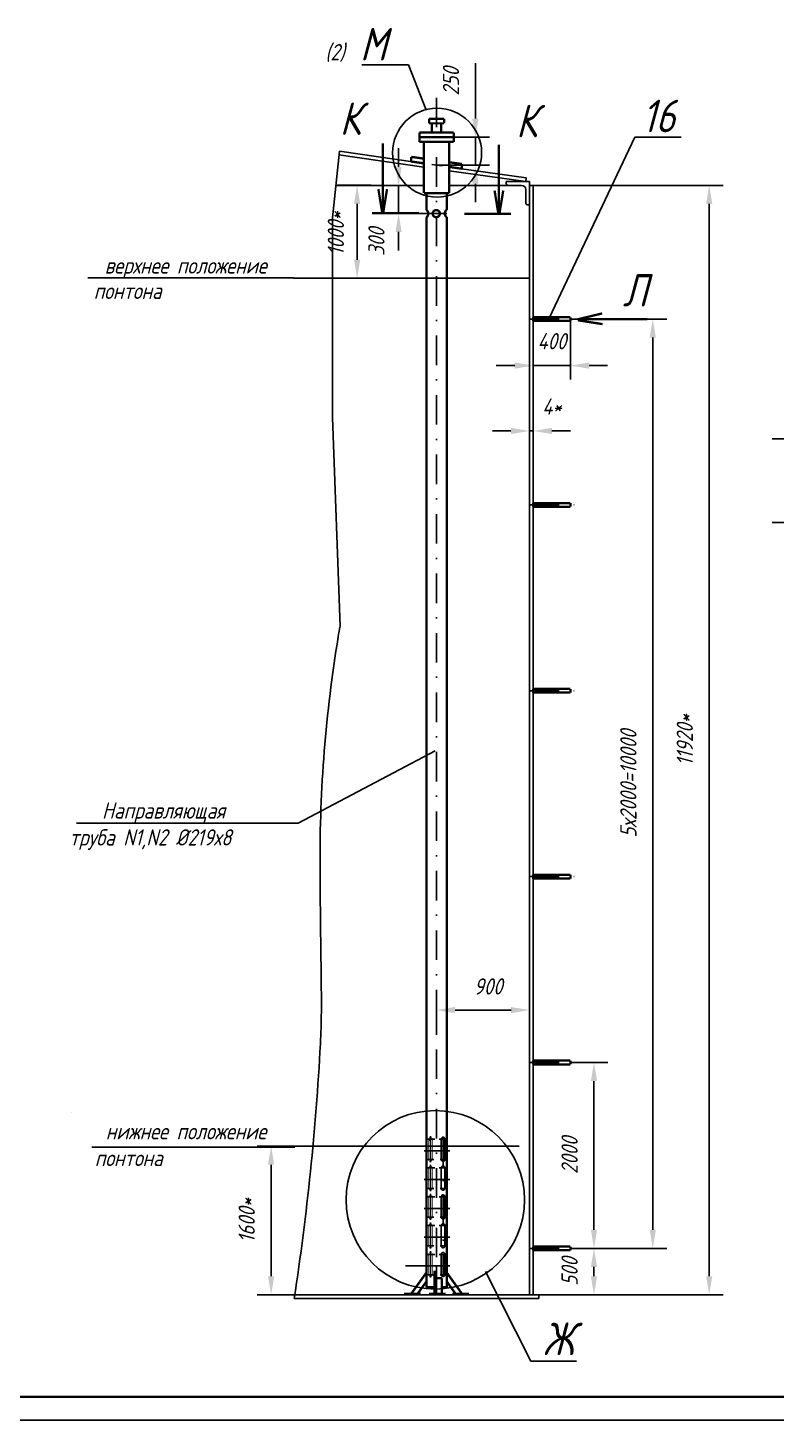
# Model space of a CAD drawing. Extents: x 626 to 1905, y 563 to 1774.
# Drawn here: x 943.8 to 1104.8, y 1180.2 to 1479.8 of the extents above; entities that cross this region are included whole.
import ezdxf
from ezdxf.enums import TextEntityAlignment as Align

# ---------------------------------------------------------------- set-up
doc = ezdxf.new("R2010")
doc.units = 0
doc.header["$LTSCALE"] = 0.5
doc.header["$MEASUREMENT"] = 0
doc.linetypes.add('DASHDOT', pattern=[25.4, 12.7, -6.35, 0, -6.35])
doc.linetypes.add('DASHED', pattern=[19.05, 12.7, -6.35])
doc.layers.get('0').update_dxf_attribs({"linetype": 'CONTINUOUS'})
doc.layers.get('DEFPOINTS').update_dxf_attribs({"linetype": 'CONTINUOUS'})
doc.styles.add('ROMANC', font='romanc', dxfattribs={"width": 0.8, "oblique": 15, "height": 3.5})
doc.dimstyles.get("Standard").update_dxf_attribs({"dimtxt": 0.18, "dimasz": 0.18, "dimexe": 0.18, "dimexo": 0.0625, "dimgap": 0.09, "dimtad": 0, "dimtih": 1, "dimtoh": 1, "dimdec": 4, "dimzin": 0, "dimtxsty": 'STANDARD', "dimcen": 0.09, "dimazin": 3, "dimtfac": 1, "dimtdec": 4, "dimtofl": 0, "dimtmove": 0, "dimatfit": 3, "dimtolj": 1, "dimtzin": 0})

# ---------------------------------------------------------------- blocks, each defined once
blk = doc.blocks.new('*D148')
at = {"color": 0, "linetype": 'BYBLOCK'}
for p, q in [((1060.52, 1217.13), (1068.59, 1217.13)), ((1065.59, 1211.13), (1065.59, 1213.13)), ((1052.52, 1207.13), (1068.59, 1207.13))]:
    blk.add_line(p, q, dxfattribs=at)
for points in [[(1064.92, 1213.13), (1066.26, 1213.13), (1065.59, 1217.13)], [(1064.92, 1211.13), (1066.26, 1211.13), (1065.59, 1207.13)]]:
    blk.add_solid(points, dxfattribs=at)
at = {"layer": 'DEFPOINTS', "color": 0, "linetype": 'BYBLOCK'}
for p in [(1060.52, 1217.13), (1065.59, 1217.13), (1052.52, 1207.13)]:
    blk.add_point(p, dxfattribs=at)
at = {"color": 0, "linetype": 'BYBLOCK', "style": 'ROMANC', "oblique": 15, "width": 0.8}
blk.add_text('500', height=3.5, rotation=90, dxfattribs=at).set_placement((1062.09, 1212.13), align=Align.CENTER)
blk = doc.blocks.new('*D147')
at = {"color": 0, "linetype": 'BYBLOCK'}
for p, q in [((1060.52, 1257.13), (1068.59, 1257.13)), ((1065.59, 1221.13), (1065.59, 1253.13)), ((1060.52, 1217.13), (1068.59, 1217.13))]:
    blk.add_line(p, q, dxfattribs=at)
for points in [[(1064.92, 1253.13), (1066.26, 1253.13), (1065.59, 1257.13)], [(1064.92, 1221.13), (1066.26, 1221.13), (1065.59, 1217.13)]]:
    blk.add_solid(points, dxfattribs=at)
at = {"layer": 'DEFPOINTS', "color": 0, "linetype": 'BYBLOCK'}
for p in [(1060.52, 1257.13), (1065.59, 1257.13), (1060.52, 1217.13)]:
    blk.add_point(p, dxfattribs=at)
at = {"color": 0, "linetype": 'BYBLOCK', "style": 'ROMANC', "oblique": 15, "width": 0.8}
blk.add_text('2000', height=3.5, rotation=90, dxfattribs=at).set_placement((1062.09, 1237.13), align=Align.CENTER)
blk = doc.blocks.new('*D145')
at = {"color": 0, "linetype": 'BYBLOCK'}
for p, q in [((1052.52, 1445.91), (1093.38, 1445.91)), ((1090.38, 1211.13), (1090.38, 1441.91)), ((1053.72, 1207.13), (1093.38, 1207.13))]:
    blk.add_line(p, q, dxfattribs=at)
for points in [[(1089.71, 1441.91), (1091.05, 1441.91), (1090.38, 1445.91)], [(1089.71, 1211.13), (1091.05, 1211.13), (1090.38, 1207.13)]]:
    blk.add_solid(points, dxfattribs=at)
at = {"layer": 'DEFPOINTS', "color": 0, "linetype": 'BYBLOCK'}
for p in [(1052.52, 1445.91), (1090.38, 1445.91), (1053.72, 1207.13)]:
    blk.add_point(p, dxfattribs=at)
at = {"color": 0, "linetype": 'BYBLOCK', "style": 'ROMANC', "oblique": 15, "width": 0.8}
blk.add_text('11920*', height=3.5, rotation=90, dxfattribs=at).set_placement((1086.88, 1326.52), align=Align.CENTER)
blk = doc.blocks.new('*D149')
at = {"color": 0, "linetype": 'BYBLOCK'}
for p, q in [((1052.52, 1417.13), (1052.52, 1404.11)), ((1060.52, 1417.13), (1060.52, 1404.11)), ((1048.52, 1407.11), (1044.52, 1407.11)), ((1052.52, 1407.11), (1060.52, 1407.11)), ((1064.52, 1407.11), (1068.52, 1407.11))]:
    blk.add_line(p, q, dxfattribs=at)
for points in [[(1048.52, 1407.78), (1048.52, 1406.44), (1052.52, 1407.11)], [(1064.52, 1407.78), (1064.52, 1406.44), (1060.52, 1407.11)]]:
    blk.add_solid(points, dxfattribs=at)
at = {"layer": 'DEFPOINTS', "color": 0, "linetype": 'BYBLOCK'}
for p in [(1052.52, 1417.13), (1060.52, 1417.13), (1060.52, 1407.11)]:
    blk.add_point(p, dxfattribs=at)
at = {"color": 0, "linetype": 'BYBLOCK', "style": 'ROMANC', "oblique": 15, "width": 0.8}
blk.add_text('400', height=3.5, dxfattribs=at).set_placement((1056.52, 1410.61), align=Align.CENTER)
blk = doc.blocks.new('*D144')
at = {"color": 0, "linetype": 'BYBLOCK'}
for p, q in [((1023.54, 1449.88), (1023.54, 1453.88)), ((1025.98, 1445.88), (1020.54, 1445.88)), ((1023.54, 1445.88), (1023.54, 1439.87)), ((1025.51, 1439.87), (1020.54, 1439.87)), ((1023.54, 1435.87), (1023.54, 1431.87))]:
    blk.add_line(p, q, dxfattribs=at)
for points in [[(1022.87, 1449.88), (1024.2, 1449.88), (1023.54, 1445.88)], [(1022.87, 1435.87), (1024.2, 1435.87), (1023.54, 1439.87)]]:
    blk.add_solid(points, dxfattribs=at)
at = {"layer": 'DEFPOINTS', "color": 0, "linetype": 'BYBLOCK'}
for p in [(1025.98, 1445.88), (1023.54, 1439.87), (1025.51, 1439.87)]:
    blk.add_point(p, dxfattribs=at)
at = {"color": 0, "linetype": 'BYBLOCK', "style": 'ROMANC', "oblique": 15, "width": 0.8}
blk.add_text('300', height=3.5, rotation=90, dxfattribs=at).set_placement((1020.52, 1433.75), align=Align.CENTER)
blk = doc.blocks.new('*D129')
at = {"color": 0, "linetype": 'BYBLOCK'}
for p, q in [((1005.11, 1239.13), (993.11, 1239.13)), ((996.11, 1211.13), (996.11, 1235.13)), ((1001.19, 1207.13), (993.11, 1207.13))]:
    blk.add_line(p, q, dxfattribs=at)
for points in [[(995.44, 1235.13), (996.78, 1235.13), (996.11, 1239.13)], [(995.44, 1211.13), (996.78, 1211.13), (996.11, 1207.13)]]:
    blk.add_solid(points, dxfattribs=at)
at = {"layer": 'DEFPOINTS', "color": 0, "linetype": 'BYBLOCK'}
for p in [(996.11, 1239.13), (1005.11, 1239.13), (1001.19, 1207.13)]:
    blk.add_point(p, dxfattribs=at)
at = {"color": 0, "linetype": 'BYBLOCK', "style": 'ROMANC', "oblique": 15, "width": 0.8}
blk.add_text('1600*', height=3.5, rotation=90, dxfattribs=at).set_placement((992.61, 1223.13), align=Align.CENTER)
blk = doc.blocks.new('*D143')
at = {"color": 0, "linetype": 'BYBLOCK'}
for p, q in [((1040.07, 1464.26), (1040.07, 1472.18)), ((1040.07, 1460.26), (1040.07, 1464.26)), ((1031.72, 1456.26), (1043.07, 1456.26)), ((1040.07, 1450.26), (1040.07, 1456.26)), ((1031.72, 1450.26), (1043.07, 1450.26)), ((1040.07, 1446.26), (1040.07, 1442.26))]:
    blk.add_line(p, q, dxfattribs=at)
for points in [[(1039.4, 1460.26), (1040.74, 1460.26), (1040.07, 1456.26)], [(1039.4, 1446.26), (1040.74, 1446.26), (1040.07, 1450.26)]]:
    blk.add_solid(points, dxfattribs=at)
at = {"layer": 'DEFPOINTS', "color": 0, "linetype": 'BYBLOCK'}
for p in [(1031.72, 1456.26), (1040.07, 1456.26), (1031.72, 1450.26)]:
    blk.add_point(p, dxfattribs=at)
at = {"color": 0, "linetype": 'BYBLOCK', "style": 'ROMANC', "oblique": 15, "width": 0.8}
blk.add_text('250', height=3.5, rotation=90, dxfattribs=at).set_placement((1036.57, 1468.27), align=Align.CENTER)

msp = doc.modelspace()

# ---------------------------------------------------------------- linework, layer by layer
for p, q in [((1025.69, 1471.84), (1015.62, 1471.84)), ((1029.37, 1462.27), (1025.69, 1471.84)), ((1055.9145, 1417.32849), (1074.39468, 1456.26044)), ((1074.39468, 1456.26044), (1084.38397, 1456.26044)), ((1028.98845, 1449.83621), (1010.7148, 1452.44005)), ((1027.08085, 1450.91611), (1010.79704, 1453.23641)), ((1032.92897, 1450.0828), (1030.72, 1450.39756)), ((1031.71845, 1450.25529), (1041.71, 1450.25529)), ((1050.92809, 1446.71), (1034.44845, 1449.05821)), ((1051.00209, 1447.50754), (1036.60131, 1449.55953)), ((1050.88845, 1446.71), (1051.00209, 1447.50754)), ((1010.04038, 1445.91), (1028.98845, 1445.91)), ((1034.44845, 1445.91), (1050.01845, 1445.91)), ((1046.71845, 1446.71), (1051.71845, 1446.71)), ((1046.71845, 1446.71), (1046.71845, 1446.31)), ((1047.11845, 1445.91), (1050.01845, 1445.91)), ((1050.91845, 1445.01), (1050.91845, 1442.11)), ((1051.71845, 1446.71), (1051.71845, 1207.13)), ((1051.71845, 1445.91), (1052.51845, 1445.91)), ((1052.51845, 1445.91), (1052.51845, 1436.58)), ((1052.51845, 1445.91), (1052.51845, 1217.24)), ((1051.31845, 1441.71), (1051.71845, 1441.71)), ((1052.51845, 1428.62), (1052.51845, 1417.41)), ((1000.96061, 1425.97), (956.67845, 1425.97)), ((1000.96061, 1425.95), (1051.48845, 1425.95)), ((1113.87, 1391.35), (1103.92, 1391.35)), ((1113.87, 1373.36), (1103.92, 1373.36)), ((1051.71845, 1371.98), (1051.71845, 1368.61)), ((1051.71845, 1369.41), (1051.71845, 1346.97036)), ((1031.41845, 1324.22), (1001.94845, 1308.63)), ((1001.94845, 1308.63), (954.25845, 1308.63)), ((1029.68808, 1240.64681), (1031.36472, 1240.64681)), ((1032.26957, 1240.64681), (1033.86636, 1240.64681)), ((1051.71845, 1242.0159), (1051.71845, 1212.94)), ((1052.51845, 1241.85986), (1052.51845, 1212.94)), ((1001.19122, 1238.89), (957.52906, 1238.89)), ((1001.19061, 1239.13), (1049.52, 1239.13)), ((1029.03021, 1238.14681), (1034.58178, 1238.14681)), ((1029.7147, 1236.24681), (1031.15181, 1236.24681)), ((1032.48247, 1236.24681), (1033.83975, 1236.24681)), ((1029.03021, 1231.94681), (1034.58178, 1231.94681)), ((1029.68808, 1234.44681), (1031.36472, 1234.44681)), ((1032.26957, 1234.44681), (1033.86636, 1234.44681)), ((1029.7147, 1230.04681), (1031.15181, 1230.04681)), ((1032.48247, 1230.04681), (1033.83975, 1230.04681)), ((1029.03021, 1225.74681), (1034.58178, 1225.74681)), ((1029.68808, 1228.24681), (1031.36472, 1228.24681)), ((1032.26957, 1228.24681), (1033.86636, 1228.24681)), ((1029.7147, 1223.84681), (1031.15181, 1223.84681)), ((1032.48247, 1223.84681), (1033.83975, 1223.84681)), ((1029.68808, 1222.04681), (1031.36472, 1222.04681)), ((1032.26957, 1222.04681), (1033.86636, 1222.04681)), ((1029.03021, 1219.54681), (1034.58178, 1219.54681)), ((1029.7147, 1217.64681), (1031.15181, 1217.64681)), ((1032.48247, 1217.64681), (1033.83975, 1217.64681)), ((1052.51845, 1217.02), (1052.51845, 1207.13)), ((1029.68808, 1215.84681), (1031.36472, 1215.84681)), ((1032.26957, 1215.84681), (1033.86636, 1215.84681)), ((1028.98845, 1213.34681), (1034.54002, 1213.34681)), ((1028.98845, 1213.34681), (1034.54002, 1213.34681)), ((1029.03021, 1213.34681), (1034.58178, 1213.34681)), ((1029.7147, 1211.44681), (1031.15181, 1211.44681)), ((1032.48247, 1211.44681), (1033.83975, 1211.44681)), ((1042.24611, 1212.14916), (1052.02148, 1192.8687)), ((1001.06843, 1206.33), (1053.71845, 1206.33)), ((1001.19061, 1207.13), (1053.71845, 1207.13)), ((1053.71845, 1207.13), (1053.71845, 1206.33)), ((1052.02148, 1192.8687), (1061.79683, 1192.8687)), ((1467.71, 1180.16), (626.71, 1180.16))]:
    msp.add_line(p, q)
at = {"linetype": 'DASHDOT'}
for p, q in [((1031.71845, 1464.76), (1031.71845, 1207.13)), ((1027.55723, 1439.82), (1036.12051, 1439.82)), ((1051.71845, 1417.13), (1061.67845, 1417.13)), ((1051.71845, 1377.13), (1061.67845, 1377.13)), ((1051.71845, 1337.13), (1061.67845, 1337.13)), ((1051.71845, 1297.13), (1061.67845, 1297.13)), ((1051.71845, 1257.13), (1061.67845, 1257.13)), ((1030.40295, 1241.30207), (1030.40295, 1235.67216)), ((1033.11748, 1241.23486), (1033.11748, 1211.04681)), ((1030.40295, 1235.10207), (1030.40295, 1229.47216)), ((1030.40295, 1228.90207), (1030.40295, 1223.27216)), ((1030.40295, 1222.70207), (1030.40295, 1217.07216)), ((1051.71845, 1217.13), (1061.67845, 1217.13)), ((1030.40295, 1216.50207), (1030.40295, 1210.87216)), ((1031.71845, 1213.34681), (1031.71845, 1207.44681))]:
    msp.add_line(p, q, dxfattribs=at)
at = {"color": 0, "linetype": 'BYBLOCK'}
for p, q in [((1010.37, 1445.92), (1017.62, 1445.92)), ((1014.62, 1429.88), (1014.62, 1441.92)), ((1060.51845, 1417.13), (1081.23845, 1417.13)), ((1078.23845, 1221.13), (1078.23845, 1413.13)), ((1051.71845, 1399.87), (1051.71845, 1390.05)), ((1052.51845, 1399.87), (1052.51845, 1390.05)), ((1047.71845, 1393.05), (1043.71845, 1393.05)), ((1051.71845, 1393.05), (1052.51845, 1393.05)), ((1056.51845, 1393.05), (1060.51845, 1393.05)), ((1031.70417, 1263.41067), (1031.70417, 1271.41662)), ((1051.74149, 1263.57753), (1051.74149, 1271.41662)), ((1035.70417, 1268.41662), (1047.74149, 1268.41662)), ((1030.07322, 1240.42053), (1030.40664, 1240.6415)), ((1060.51845, 1217.13), (1081.23845, 1217.13)), ((1028.98845, 1213.34681), (1025.02614, 1213.34681)), ((1031.31845, 1207.13), (1018.27867, 1207.13))]:
    msp.add_line(p, q, dxfattribs=at)
at = {"linetype": 'DASHED'}
for p, q in [((1032.71748, 1240.64681), (1032.71748, 1236.24681)), ((1033.51748, 1240.64681), (1033.51748, 1236.24681)), ((1032.71748, 1234.44681), (1032.71748, 1230.04681)), ((1033.51748, 1234.44681), (1033.51748, 1230.04681)), ((1032.71748, 1228.24681), (1032.71748, 1223.84681)), ((1033.51748, 1228.24681), (1033.51748, 1223.84681)), ((1032.71748, 1222.04681), (1032.71748, 1217.64681)), ((1033.51748, 1222.04681), (1033.51748, 1217.64681)), ((1032.71748, 1215.84681), (1032.71748, 1211.44681)), ((1033.51748, 1215.84681), (1033.51748, 1211.44681))]:
    msp.add_line(p, q, dxfattribs=at)
for points, const_width in [([(1030.11845, 1460.25529), (1033.31845, 1460.25529)], 0.5), ([(1030.11845, 1459.25529), (1033.31845, 1459.25529)], 0.5), ([(1028.01845, 1457.25529), (1035.41845, 1457.25529)], 0.5), ([(1028.01845, 1456.25529), (1035.41845, 1456.25529)], 0.5), ([(1020.12317, 1439.91341), (1020.12317, 1454.94752)], 0.5), ([(1028.01845, 1455.25529), (1035.41845, 1455.25529)], 0.5), ([(1045.12776, 1439.60236), (1045.12776, 1454.63647)], 0.5), ([(1029.12952, 1451.63429), (1026.25845, 1452.04339)], 0.5), ([(1028.98845, 1450.64429), (1026.25845, 1451.03329)], 0.5), ([(1037.17845, 1450.48739), (1034.58952, 1450.85629)], 0.5), ([(1037.17845, 1449.47729), (1034.44845, 1449.86629)], 0.5), ([(1020.01942, 1440.01709), (1019.18939, 1445.09758)], 0.5), ([(1020.22693, 1440.01709), (1021.05696, 1445.09758)], 0.5), ([(1028.98845, 1444.25529), (1034.44845, 1444.25529)], 0.5), ([(1045.02401, 1439.70604), (1044.19398, 1444.78653)], 0.5), ([(1045.23152, 1439.70604), (1046.06154, 1444.78653)], 0.5), ([(1017.8406, 1439.91341), (1027.90468, 1439.91341)], 0.5), ([(1037.65751, 1439.80972), (1047.7216, 1439.80972)], 0.5), ([(1052.51845, 1417.53), (1052.51845, 1416.73)], 0.5), ([(1060.51845, 1417.53), (1060.51845, 1416.73)], 0.5), ([(1062.03468, 1417.08806), (1077.10214, 1417.08806)], 0.5), ([(1062.13126, 1417.08806), (1067.34692, 1418.34284)], 0.5), ([(1062.13989, 1416.8722), (1067.43907, 1416.03773)], 0.5), ([(1052.51845, 1377.53), (1052.51845, 1376.73)], 0.5), ([(1060.51845, 1377.53), (1060.51845, 1376.73)], 0.5), ([(1052.51845, 1337.53), (1052.51845, 1336.73)], 0.5), ([(1060.51845, 1337.53), (1060.51845, 1336.73)], 0.5), ([(1052.51845, 1297.53), (1052.51845, 1296.73)], 0.5), ([(1060.51845, 1297.53), (1060.51845, 1296.73)], 0.5), ([(1052.51845, 1257.53), (1052.51845, 1256.73)], 0.5), ([(1060.51845, 1257.53), (1060.51845, 1256.73)], 0.5), ([(1030.00295, 1240.64681), (1030.00295, 1236.24681)], 0.1), ([(1030.80295, 1240.64681), (1030.80295, 1236.24681)], 0.1), ([(1030.00295, 1234.44681), (1030.00295, 1230.04681)], 0.1), ([(1030.80295, 1234.44681), (1030.80295, 1230.04681)], 0.1), ([(1030.00295, 1228.24681), (1030.00295, 1223.84681)], 0.1), ([(1030.80295, 1228.24681), (1030.80295, 1223.84681)], 0.1), ([(1030.00295, 1222.04681), (1030.00295, 1217.64681)], 0.1), ([(1030.80295, 1222.04681), (1030.80295, 1217.64681)], 0.1), ([(1052.51845, 1217.53), (1052.51845, 1216.73)], 0.5), ([(1060.51845, 1217.53), (1060.51845, 1216.73)], 0.5), ([(1030.00295, 1215.84681), (1030.00295, 1211.44681)], 0.1), ([(1030.80295, 1215.84681), (1030.80295, 1211.44681)], 0.1), ([(1029.52845, 1211.91469), (1026.25167, 1207.34681)], 0.5), ([(1031.42445, 1210.70281), (1032.86445, 1210.70281)], 0.5), ([(1031.26445, 1212.30281), (1031.42445, 1212.30281)], 0.1), ([(1033.90845, 1211.91469), (1037.18523, 1207.34681)], 0.5), ([(1029.52845, 1209.99865), (1027.62414, 1207.344)], 0.5), ([(1029.52845, 1208.74681), (1031.26445, 1208.74681)], 0.5), ([(1032.86445, 1208.74681), (1033.90845, 1208.74681)], 0.5), ([(1033.90845, 1209.99865), (1035.81277, 1207.344)], 0.5), ([(1462.71, 1185.16), (634.71, 1185.16)], 0.5)]:
    msp.add_lwpolyline(points, dxfattribs=dict(const_width=const_width))
at = {"linetype": 'CONTINUOUS'}
for points, const_width in [([(1030.11845, 1460.25529), (1030.11845, 1459.25529)], 0.5), ([(1030.71845, 1459.25529), (1030.71845, 1457.25529)], 0.5), ([(1032.71845, 1459.25529), (1032.71845, 1457.25529)], 0.5), ([(1033.31845, 1460.25529), (1033.31845, 1459.25529)], 0.5), ([(1028.01845, 1457.25529), (1028.01845, 1455.25529)], 0.5), ([(1035.41845, 1457.25529), (1035.41845, 1455.25529)], 0.5), ([(1028.98845, 1455.25529), (1028.98845, 1444.25529)], 0.5), ([(1034.44845, 1455.25529), (1034.44845, 1444.25529)], 0.5), ([(1026.25845, 1452.04339), (1026.25845, 1451.03329)], 0.5), ([(1037.17845, 1450.48739), (1037.17845, 1449.47729)], 0.5), ([(1029.52845, 1444.25529), (1029.52845, 1440.58149)], 0.5), ([(1033.90845, 1444.25529), (1033.90845, 1440.62688)], 0.5), ([(1029.52845, 1439.05484), (1029.52845, 1208.74681)], 0.5), ([(1033.90845, 1439.06945), (1033.90845, 1208.74681)], 0.5), ([(1031.26445, 1212.30281), (1031.26445, 1207.34681)], 0.5), ([(1031.42445, 1212.30281), (1031.42445, 1207.34681)], 0.1), ([(1032.86445, 1210.70281), (1032.86445, 1207.34681)], 0.5)]:
    msp.add_lwpolyline(points, dxfattribs=dict(at, const_width=const_width))
msp.add_lwpolyline([(1010.93755, 1351.03508), (1009.31845, 1395.93), (1009.31845, 1438.92), (1010.79704, 1453.23641)])
for points, const_width in [([(1029.46876, 1439.01884, 0.590144736), (1029.46876, 1440.61749, 0.590144736)], 0.5), ([(1030.84883, 1439.82256, -0.945027169), (1032.44627, 1439.82256, -0.945027169)], 0.5), ([(1030.84883, 1439.82, 0.945027169), (1032.44627, 1439.82, 0.945027169)], 0.5), ([(1033.94388, 1439.04884, -0.590144736), (1033.94388, 1440.64749, -0.590144736)], 0.5), ([(1026.55995, 1348.81), (1026.55995, 1348.81, 2.795244071)], 0.5), ([(1035.99733, 1348.81), (1035.99733, 1348.81, 0.268683195)], 0.5), ([(958.77437, 1305.10868), (958.77437, 1305.10868, 0.43629407)], 0.5), ([(1030.80661, 1240.64681, 0.986822004), (1030.00668, 1240.64681, 0.986822004)], 0.1), ([(1030.00295, 1236.24681, 1), (1030.80295, 1236.24681, 1)], 0.1), ([(1030.80661, 1234.44681, 0.986822004), (1030.00668, 1234.44681, 0.986822004)], 0.1), ([(1030.00295, 1230.04681, 1), (1030.80295, 1230.04681, 1)], 0.1), ([(1030.80661, 1228.24681, 0.986822004), (1030.00668, 1228.24681, 0.986822004)], 0.1), ([(1030.00295, 1223.84681, 1), (1030.80295, 1223.84681, 1)], 0.1), ([(1030.80661, 1222.04681, 0.986822004), (1030.00668, 1222.04681, 0.986822004)], 0.1), ([(1030.00295, 1217.64681, 1), (1030.80295, 1217.64681, 1)], 0.1), ([(1030.80661, 1215.84681, 0.986822004), (1030.00668, 1215.84681, 0.986822004)], 0.1), ([(1030.00295, 1211.44681, 1), (1030.80295, 1211.44681, 1)], 0.1)]:
    msp.add_lwpolyline(points, format="xyb", dxfattribs=dict(const_width=const_width))
at = {"linetype": 'DASHDOT', "const_width": 0.5}
for points in [[(1052.51845, 1417.53), (1060.51845, 1417.53)], [(1052.51845, 1416.73), (1060.51845, 1416.73)], [(1052.51845, 1377.53), (1060.51845, 1377.53)], [(1052.51845, 1376.73), (1060.51845, 1376.73)], [(1052.51845, 1337.53), (1060.51845, 1337.53)], [(1052.51845, 1336.73), (1060.51845, 1336.73)], [(1052.51845, 1297.53), (1060.51845, 1297.53)], [(1052.51845, 1296.73), (1060.51845, 1296.73)], [(1052.51845, 1257.53), (1060.51845, 1257.53)], [(1052.51845, 1256.73), (1060.51845, 1256.73)], [(1052.51845, 1217.53), (1060.51845, 1217.53)], [(1052.51845, 1216.73), (1060.51845, 1216.73)]]:
    msp.add_lwpolyline(points, dxfattribs=at)
for points in [[(1001.06843, 1206.33, 0.024751249), (1006.7212, 1261.1306, 0.012336906), (1006.91845, 1268.02, 0.004764767), (1006.86181, 1278.17314, -0.002283234), (1006.63845, 1299.36, -0.04252637), (1010.54646, 1348.70914, -0.001278096), (1010.93755, 1351.03508)], [(953.13854, 1246.30339), (953.13854, 1246.30339, 0.121713999)]]:
    msp.add_lwpolyline(points, format="xyb")
at = {"color": 0, "linetype": 'BYBLOCK'}
for points, const_width in [([(1028.32014, 1207.34681), (1024.71214, 1207.34681)], 0.5), ([(1033.64014, 1207.34681), (1030.08414, 1207.34681)], 0.5), ([(1035.11677, 1207.34681), (1038.72477, 1207.34681)], 0.5), ([(1028.32014, 1207.14681), (1024.71214, 1207.14681)], 0.1), ([(1033.64014, 1207.14681), (1030.08414, 1207.14681)], 0.1), ([(1035.11677, 1207.14681), (1038.72477, 1207.14681)], 0.1)]:
    msp.add_lwpolyline(points, dxfattribs=dict(at, const_width=const_width))
for centre, radius in [((1031.83, 1452.94), 9.57), ((1031.44177, 1227.57352), 19.19653)]:
    msp.add_circle(centre, radius)
for centre, radius, start, end in [((1047.11845, 1446.31), 0.4, 180, 270), ((1050.01845, 1445.01), 0.9, 0, 90), ((1051.31845, 1442.11), 0.4, 180, 270)]:
    msp.add_arc(centre, radius, start, end)
at = {"linetype": 'DASHED'}
for centre, start, end in [((1033.12119, 1240.6415), 0.7600404, 179.2399596), ((1033.12119, 1234.4415), 0.7600404, 179.2399596), ((1033.12119, 1236.25329), 180.9275966, 359.0724034), ((1033.12119, 1228.2415), 0.7600404, 179.2399596), ((1033.12119, 1230.05329), 180.9275966, 359.0724034), ((1033.12119, 1223.85329), 180.9275966, 359.0724034), ((1033.12119, 1222.0415), 0.7600404, 179.2399596), ((1033.12119, 1217.65329), 180.9275966, 359.0724034), ((1033.12119, 1215.8415), 0.7600404, 179.2399596), ((1033.12119, 1211.45329), 180.9275966, 359.0724034)]:
    msp.add_arc(centre, 0.4, start, end, dxfattribs=at)
at = {"color": 0, "linetype": 'BYBLOCK'}
for points in [[(1013.95333, 1441.92), (1015.28667, 1441.92), (1014.62, 1445.92)], [(1013.95333, 1429.88), (1015.28667, 1429.88), (1014.62, 1425.88)], [(1077.57179, 1413.13), (1078.90512, 1413.13), (1078.23845, 1417.13)], [(1047.71845, 1393.71667), (1047.71845, 1392.38333), (1051.71845, 1393.05)], [(1056.51845, 1393.71667), (1056.51845, 1392.38333), (1052.51845, 1393.05)], [(1035.70417, 1269.08329), (1035.70417, 1267.74995), (1031.70417, 1268.41662)], [(1047.74149, 1269.08329), (1047.74149, 1267.74995), (1051.74149, 1268.41662)], [(1077.57179, 1221.13), (1078.90512, 1221.13), (1078.23845, 1217.13)]]:
    msp.add_solid(points, dxfattribs=at)
at = {"layer": 'DEFPOINTS', "color": 0, "linetype": 'BYBLOCK'}
for p in [(1010.37, 1445.92), (1014.62, 1445.92), (1009.43, 1425.88), (1060.51845, 1417.13), (1078.23845, 1417.13), (1051.71845, 1399.87), (1052.51845, 1399.87), (1052.51845, 1393.05), (1051.74149, 1268.41662), (1031.70417, 1263.41067), (1051.74149, 1263.57753), (1030.40664, 1240.6415), (1030.74006, 1240.86248), (1029.03021, 1238.14681), (1060.51845, 1217.13), (1025.62614, 1213.34681), (1027.73605, 1213.34681), (1028.98845, 1213.34681), (1031.31845, 1208.73), (1021.27867, 1207.13), (1031.31845, 1207.13)]:
    msp.add_point(p, dxfattribs=at)

# ---------------------------------------------------------------- texts
at = {"style": 'ROMANC', "oblique": 15, "width": 0.8}
for s, height, p in [(' М', 7, (1011.50845, 1472.8)), ('(2)', 3.5, (1007.76, 1472.82)), ('К', 7, (1010.84653, 1456.77463)), ('К', 7, (1048.80582, 1456.2755)), ('16', 7, (1075.90084, 1457.3383)), ('верхнее положение', 3.5, (960.29845, 1426.91)), ('Л', 7, (1071.78118, 1419.8392)), ('понтона', 3.5, (957.93845, 1421.45)), ('Направляющая ', 3.5, (959.71845, 1309.62)), ('труба N1,N2 %%c219х8', 3.5, (952.70845, 1303.83)), ('нижнее положение', 3.5, (960.52906, 1240.59)), ('понтона', 3.5, (958.16906, 1234.83)), ('Ж', 7, (1054.59393, 1194.15407))]:
    msp.add_text(s, height=height, dxfattribs=at).set_placement(p)
at = {"color": 0, "linetype": 'BYBLOCK', "style": 'ROMANC', "oblique": 15, "width": 0.8}
for s, p in [('1000*', (1011.79, 1435.54)), ('5х2000=10000', (1074.73845, 1317.13))]:
    msp.add_text(s, height=3.5, rotation=90, dxfattribs=at).set_placement(p, align=Align.CENTER)
for s, p in [('4*', (1056.51845, 1396.55)), ('900', (1042.80818, 1271.75393))]:
    msp.add_text(s, height=3.5, dxfattribs=at).set_placement(p, align=Align.CENTER)

# ---------------------------------------------------------------- dimensions: what is measured, and where the dimension line sits
for base, p1, p2, text, picture, middle in [((1040.07, 1456.25529), (1031.71845, 1450.25529), (1031.71845, 1456.25529), '250', '*D143', (1036.57, 1468.26822)), ((1090.37845, 1445.91), (1053.71845, 1207.13), (1052.51845, 1445.91), '11920*', '*D145', (1086.87845, 1326.52)), ((1065.58845, 1257.13), (1060.51845, 1217.13), (1060.51845, 1257.13), '2000', '*D147', (1062.08845, 1237.13)), ((996.11, 1239.13), (1001.19061, 1207.13), (1005.10994, 1239.13), '1600*', '*D129', (992.61, 1223.13))]:
    dim = msp.add_linear_dim(base=base, p1=p1, p2=p2, angle=90, text=text, dimstyle='Standard')
    dim.commit()
    dim.dimension.update_dxf_attribs({"geometry": picture, "text_midpoint": middle})
for base, p1, p2, text, picture, middle in [((1023.53621, 1439.86519), (1025.98286, 1445.88365), (1025.51235, 1439.86519), '300', '*D144', (1020.52495, 1433.75)), ((1065.58845, 1217.13), (1052.51845, 1207.13), (1060.51845, 1217.13), '500', '*D148', (1062.08845, 1212.13))]:
    dim = msp.add_linear_dim(base=base, p1=p1, p2=p2, angle=90, text=text, dimstyle='Standard')
    dim.commit()
    dim.dimension.update_dxf_attribs({"geometry": picture, "text_midpoint": middle, "dimtype": 128})
dim = msp.add_linear_dim(base=(1060.51845, 1407.11), p1=(1052.51845, 1417.13), p2=(1060.51845, 1417.13), text='400', dimstyle='Standard')
dim.commit()
dim.dimension.update_dxf_attribs({"geometry": '*D149', "text_midpoint": (1056.51845, 1410.61), "dimtype": 128})

doc.saveas('drawing.dxf')
